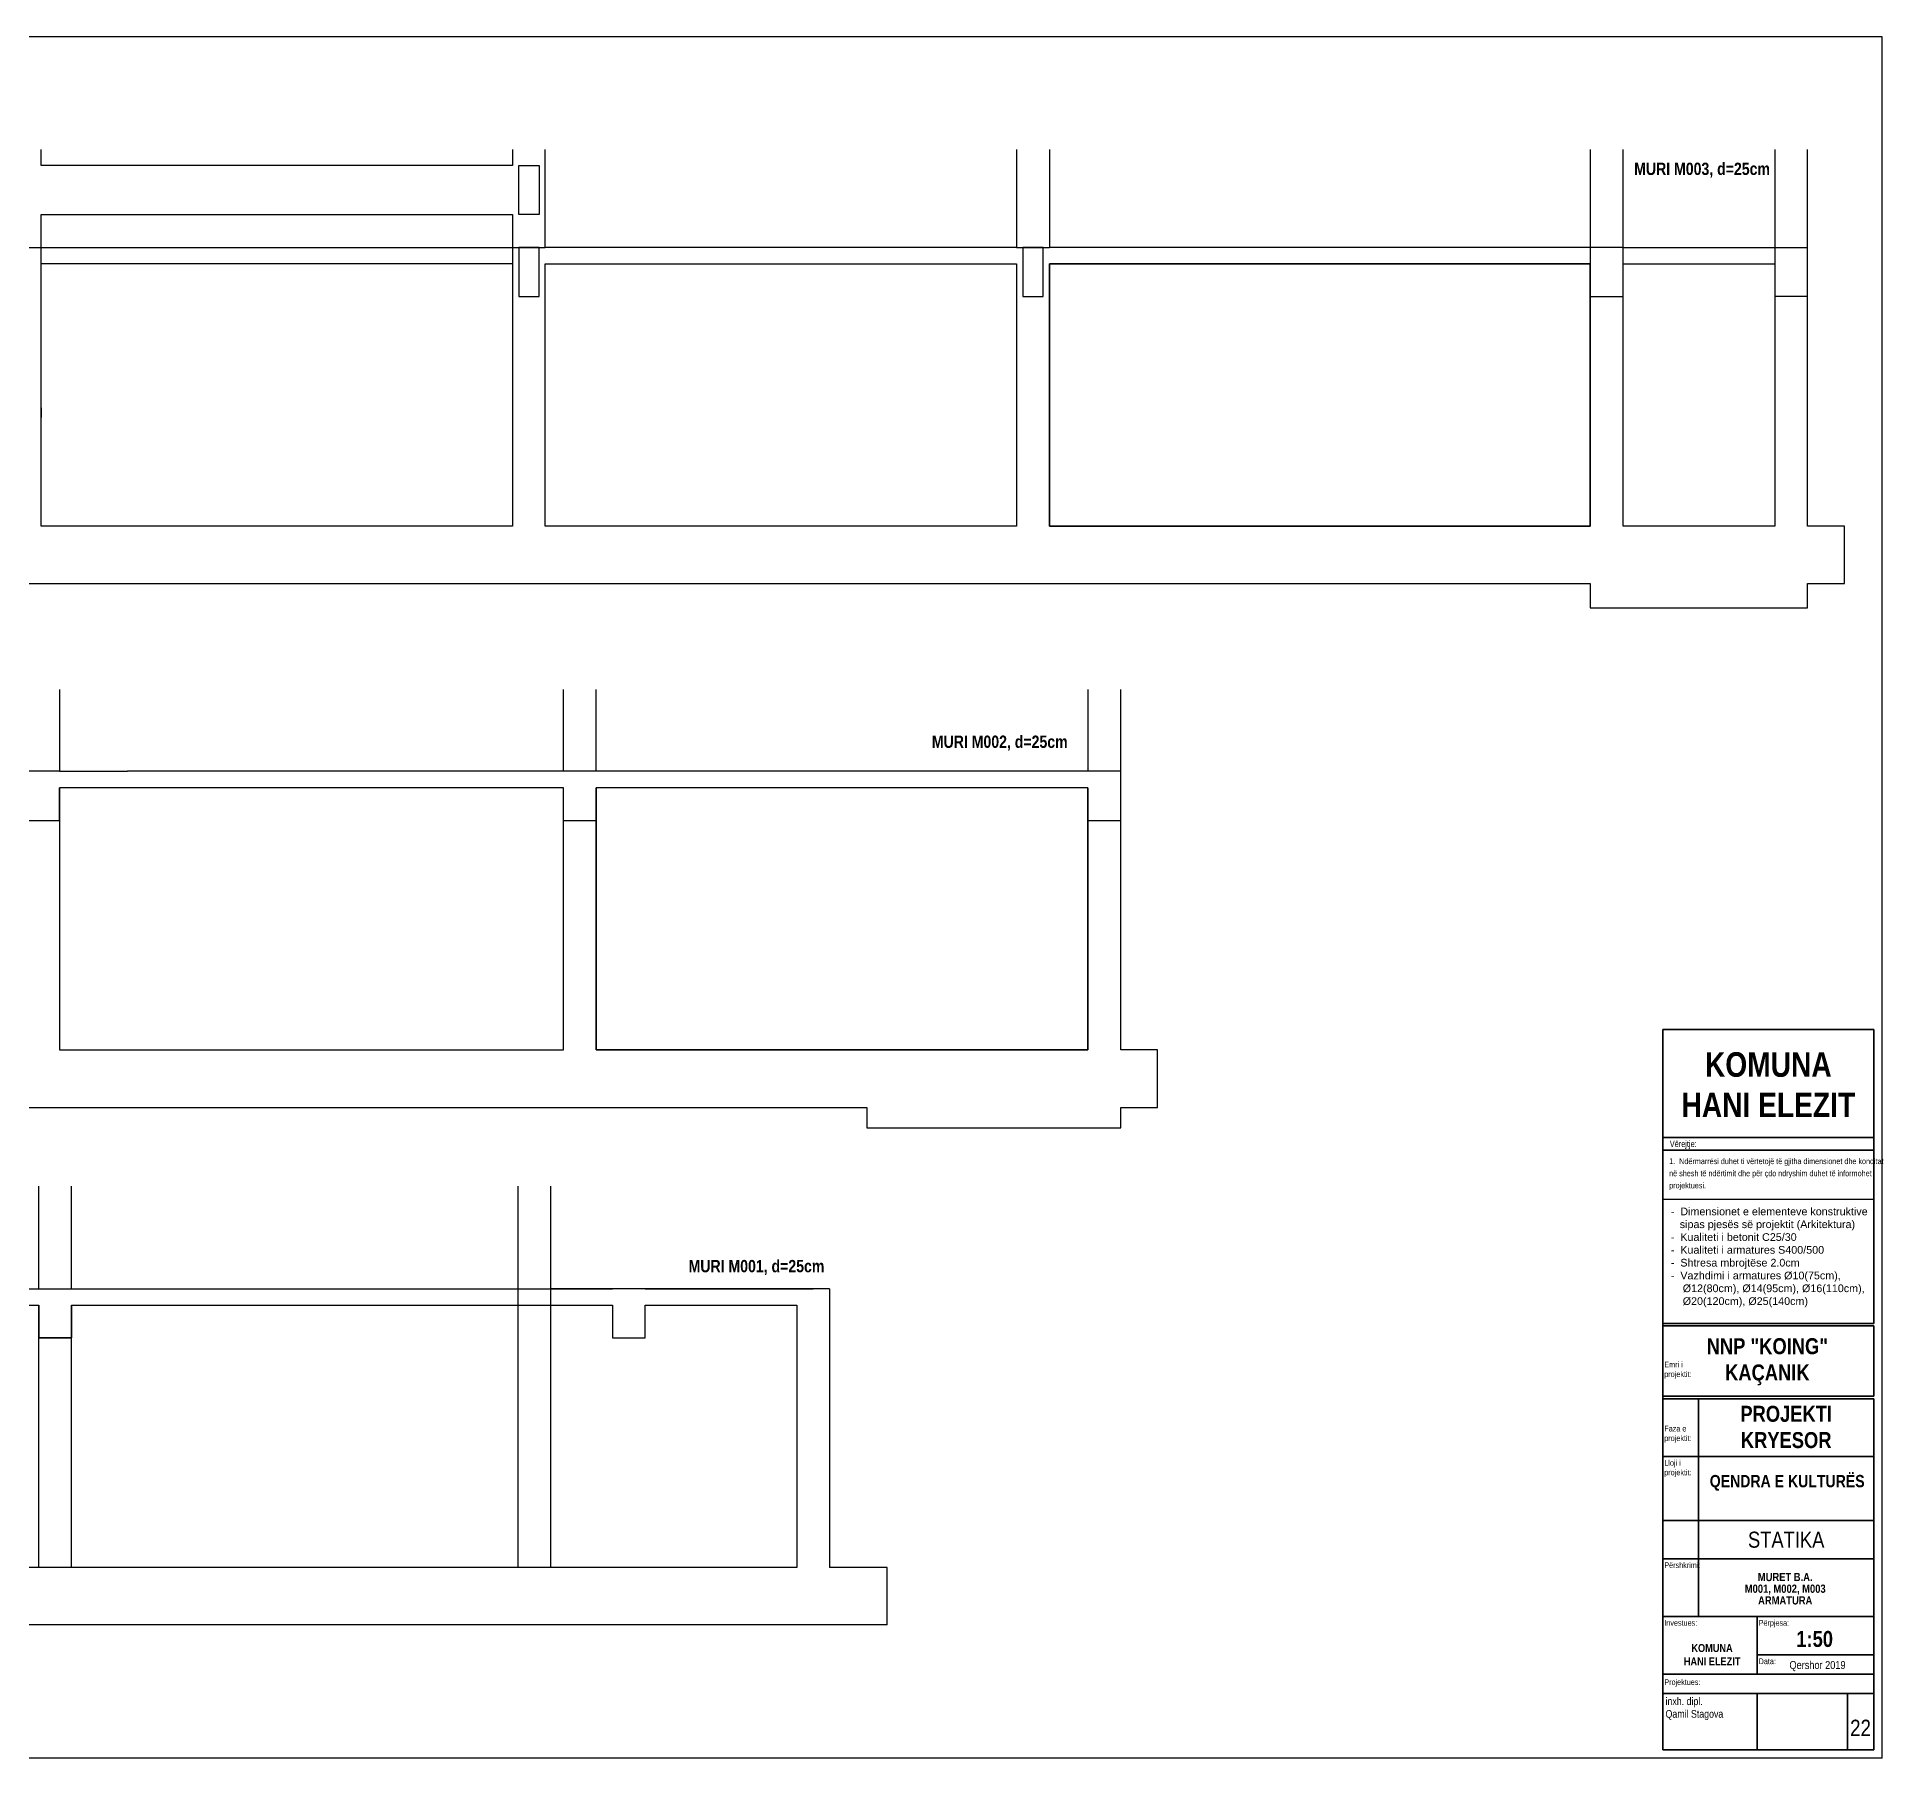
# Model space of a CAD drawing. Header units: inches. Extents: x 490 to 5734, y 172 to 2272.
# Drawn here: x 3483 to 5734, y 172 to 2272 of the extents above; entities that cross this region are included whole.
import ezdxf

# ---------------------------------------------------------------- set-up
doc = ezdxf.new("R2010")
doc.units = ezdxf.units.IN
doc.layers.add('0_Pen_No__1', color=7, linetype='Continuous', lineweight=35)
doc.layers.add('TEKSTI_Pen_No__201', color=7, linetype='Continuous', lineweight=18)
doc.layers.add('A4_OP', color=7, linetype='Continuous')
doc.styles.add('GENERATED_STYLE_1', font='ARIAL.TTF')
doc.styles.add('GENERATED_STYLE_3', font='ARIALN.TTF')
doc.styles.add('GENERATED_STYLE_4', font='ARIALNB.TTF')

msp = doc.modelspace()

# ---------------------------------------------------------------- linework, layer by layer
for p, q in [((5734.2, 2272), (999, 2272)), ((5734.2, 172), (5734.2, 2272)), ((4063.2, 2015.2), (4103.2, 2015.2)), ((4678.2, 2015.2), (4718.2, 2015.2)), ((4063.2, 1995.2), (3488.2, 1995.2)), ((4103.2, 1995.2), (4253.2, 1995.2)), ((5418.2, 1995.2), (5603.2, 1995.2)), ((5643.2, 1955.2), (5603.2, 1955.2)), ((3488.2, 1819.2), (3488.2, 1807.7)), ((4125.3, 1315.9), (4165.3, 1315.9)), ((4765.3, 1315.9), (4805.3, 1315.9)), ((4495.3, 965.9), (4495.3, 940.9)), ((4495.3, 940.9), (4805.3, 940.9)), ((3485.1, 744.6), (3485.1, 869.6)), ((3525.1, 744.6), (3525.1, 869.6)), ((4070.1, 404.6), (4070.1, 869.6)), ((4110.1, 404.6), (4110.1, 869.6)), ((5466.6, 853.7), (5724.2, 853.7)), ((3485.1, 404.6), (3485.1, 724.6)), ((3525.1, 404.6), (3525.1, 724.6)), ((5734.2, 172), (489.6, 172))]:
    msp.add_line(p, q)
at = {"layer": '0_Pen_No__1', "linetype": 'Continuous'}
for p, q in [((5466.6, 702.3), (5466.6, 1061)), ((5466.6, 1061), (5724.2, 1061)), ((5724.2, 1061), (5724.2, 702.3)), ((5466.6, 929.3), (5724.2, 929.3)), ((5466.6, 913.7), (5724.2, 913.7)), ((5466.6, 733.2), (5466.6, 819)), ((5466.6, 182), (5466.6, 730)), ((5466.6, 702.3), (5724.2, 702.3)), ((5466.6, 699.2), (5724.2, 699.2)), ((5724.2, 699.2), (5724.2, 613.4)), ((5466.6, 613.4), (5724.2, 613.4)), ((5466.6, 610.3), (5724.2, 610.3)), ((5466.6, 610.3), (5724.2, 610.3)), ((5510.2, 344.7), (5510.2, 610.3)), ((5724.2, 610.3), (5724.2, 182)), ((5466.6, 540), (5724.2, 540)), ((5466.6, 461.8), (5724.2, 461.8)), ((5466.6, 415), (5724.2, 415)), ((5466.6, 344.7), (5724.2, 344.7)), ((5581.7, 274.3), (5581.7, 344.7)), ((5581.7, 297.8), (5724.2, 297.8)), ((5466.6, 274.3), (5724.2, 274.3)), ((5466.6, 250.9), (5724.2, 250.9)), ((5581.7, 250.9), (5581.7, 182)), ((5692, 182), (5692, 250.9)), ((5466.6, 182), (5724.2, 182))]:
    msp.add_line(p, q, dxfattribs=at)
at = {"layer": 'A4_OP'}
for points in [[(3488.2, 2115.2), (3488.2, 2134.5)], [(4063.2, 2134.5), (4063.2, 2115.2)], [(4103.2, 2115.2), (4103.2, 2134.5)], [(4678.2, 2134.5), (4678.2, 2015.2)], [(4718.2, 2134.5), (4718.2, 2015.2)], [(5378.2, 2134.5), (5378.2, 2015.2)], [(5418.2, 2015.2), (5418.2, 2134.5)], [(5603.2, 2134.5), (5603.2, 2015.2)], [(5643.2, 2015.2), (5643.2, 2134.5)], [(4063.2, 2115.2), (3488.2, 2115.2)], [(4070.7, 2055.2), (4070.7, 2115.2)], [(4070.7, 2115.2), (4095.7, 2115.2)], [(4095.7, 2115.2), (4095.7, 2055.2)], [(4103.2, 2015.2), (4103.2, 2115.2)], [(3488.2, 1985.2), (3488.2, 2055.2)], [(3488.2, 2055.2), (4063.2, 2055.2)], [(4063.2, 2055.2), (4063.2, 2015.2)], [(4095.7, 2055.2), (4070.7, 2055.2)], [(3448.2, 2015.2), (4063.2, 2015.2)], [(3488.2, 1675.2), (3488.2, 2015.2)], [(4063.2, 2015.2), (4063.2, 1675.2)], [(4063.2, 2015.2), (4063.2, 1675.2)], [(4095.7, 2015.2), (4070.7, 2015.2)], [(4070.7, 2015.2), (4070.7, 1955.2)], [(4095.7, 1955.2), (4095.7, 2015.2)], [(4678.2, 2015.2), (4103.2, 2015.2)], [(4710.7, 2015.2), (4685.7, 2015.2)], [(4685.7, 2015.2), (4685.7, 1955.2)], [(4710.7, 1955.2), (4710.7, 2015.2)], [(5378.2, 2015.2), (4718.2, 2015.2)], [(5418.2, 2015.2), (5378.2, 2015.2)], [(5378.2, 2015.2), (5378.2, 1955.2)], [(5418.2, 1675.2), (5418.2, 2015.2)], [(5418.2, 2015.2), (5643.2, 2015.2)], [(5418.2, 1955.2), (5418.2, 2015.2)], [(5418.2, 1675.2), (5418.2, 2015.2)], [(5603.2, 2015.2), (5603.2, 1675.2)], [(5603.2, 2015.2), (5603.2, 1675.2)], [(5643.2, 1675.2), (5643.2, 2015.2)], [(3488.2, 1675.2), (3488.2, 1985.2)], [(4103.2, 1675.2), (4103.2, 1995.2)], [(4103.2, 1995.2), (4678.2, 1995.2)], [(4103.2, 1675.2), (4103.2, 1995.2)], [(4103.2, 1995.2), (4678.2, 1995.2)], [(4678.2, 1995.2), (4678.2, 1675.2)], [(4678.2, 1995.2), (4678.2, 1675.2)], [(4718.2, 1675.2), (4718.2, 1995.2)], [(4718.2, 1995.2), (5378.2, 1995.2)], [(4718.2, 1995.2), (4718.2, 1675.2)], [(5029.2, 1995.2), (4718.2, 1995.2)], [(5378.2, 1995.2), (5029.2, 1995.2)], [(5378.2, 1995.2), (5378.2, 1675.2)], [(5378.2, 1675.2), (5378.2, 1995.2)], [(4070.7, 1955.2), (4095.7, 1955.2)], [(4685.7, 1955.2), (4710.7, 1955.2)], [(5378.2, 1955.2), (5418.2, 1955.2)], [(4063.2, 1675.2), (3488.2, 1675.2)], [(4063.2, 1675.2), (3488.2, 1675.2)], [(4678.2, 1675.2), (4103.2, 1675.2)], [(4678.2, 1675.2), (4103.2, 1675.2)], [(5378.2, 1675.2), (4718.2, 1675.2)], [(4718.2, 1675.2), (5378.2, 1675.2)], [(5603.2, 1675.2), (5418.2, 1675.2)], [(5603.2, 1675.2), (5418.2, 1675.2)], [(5688.2, 1675.2), (5643.2, 1675.2)], [(5688.2, 1605.2), (5688.2, 1675.2)], [(3468.2, 1605.2), (4083.2, 1605.2)], [(4083.2, 1605.2), (4698.2, 1605.2)], [(4698.2, 1605.2), (5378.2, 1605.2)], [(5378.2, 1605.2), (5378.2, 1595.2)], [(5643.2, 1595.2), (5643.2, 1605.2)], [(5643.2, 1605.2), (5688.2, 1605.2)], [(5378.2, 1595.2), (5378.2, 1575.2)], [(5643.2, 1575.2), (5643.2, 1595.2)], [(5378.2, 1575.2), (5398.2, 1575.2)], [(5398.2, 1575.2), (5623.2, 1575.2)], [(5623.2, 1575.2), (5643.2, 1575.2)], [(3510.3, 1475.9), (3510.3, 1375.9)], [(4125.3, 1375.9), (4125.3, 1475.9)], [(4165.3, 1375.9), (4165.3, 1475.9)], [(4765.3, 1475.9), (4765.3, 1375.9)], [(4805.3, 1375.9), (4805.3, 1475.9)], [(3510.3, 1375.9), (3470.3, 1375.9)], [(3510.3, 1375.9), (3593.3, 1375.9)], [(4165.3, 1375.9), (3593.3, 1375.9)], [(4805.3, 1375.9), (4165.3, 1375.9)], [(4805.3, 1035.9), (4805.3, 1375.9)], [(3510.3, 1355.9), (3510.3, 1035.9)], [(3510.3, 1315.9), (3510.3, 1355.9)], [(3510.3, 1355.9), (3510.3, 1035.9)], [(4125.3, 1355.9), (3510.3, 1355.9)], [(4125.3, 1355.9), (3510.3, 1355.9)], [(4125.3, 1035.9), (4125.3, 1355.9)], [(4125.3, 1035.9), (4125.3, 1355.9)], [(4165.3, 1355.9), (4165.3, 1035.9)], [(4765.3, 1355.9), (4165.3, 1355.9)], [(4165.3, 1035.9), (4165.3, 1355.9)], [(4765.3, 1355.9), (4165.3, 1355.9)], [(4765.3, 1035.9), (4765.3, 1355.9)], [(4765.3, 1355.9), (4765.3, 1035.9)], [(3470.3, 1315.9), (3510.3, 1315.9)], [(3510.3, 1035.9), (4125.3, 1035.9)], [(3510.3, 1035.9), (4125.3, 1035.9)], [(4165.3, 1035.9), (4765.3, 1035.9)], [(4515.3, 1035.9), (4165.3, 1035.9)], [(4765.3, 1035.9), (4515.3, 1035.9)], [(4850.3, 1035.9), (4805.3, 1035.9)], [(4850.3, 965.9), (4850.3, 1035.9)], [(2850.3, 965.9), (3490.3, 965.9)], [(3490.3, 965.9), (4145.3, 965.9)], [(4145.3, 965.9), (4495.3, 965.9)], [(4495.3, 955.9), (4495.3, 940.9)], [(4805.3, 955.9), (4805.3, 965.9)], [(4805.3, 965.9), (4850.3, 965.9)], [(4805.3, 940.9), (4805.3, 955.9)], [(2910.1, 744.6), (3485.1, 744.6)], [(3485.1, 744.6), (3525.1, 744.6)], [(3525.1, 744.6), (4185.1, 744.6)], [(4450.1, 744.6), (4110.1, 744.6)], [(4225.1, 744.6), (4185.1, 744.6)], [(4225.1, 744.6), (4430.1, 744.6)], [(4450.1, 744.6), (4450.1, 404.6)], [(2910.1, 724.6), (3485.1, 724.6)], [(3485.1, 724.6), (3485.1, 684.6)], [(3485.1, 684.6), (3485.1, 724.6)], [(3525.1, 684.6), (3525.1, 724.6)], [(3525.1, 724.6), (4185.1, 724.6)], [(3525.1, 724.6), (3525.1, 684.6)], [(4185.1, 724.6), (4185.1, 684.6)], [(4185.1, 724.6), (4185.1, 684.6)], [(4225.1, 684.6), (4225.1, 724.6)], [(4225.1, 684.6), (4225.1, 724.6)], [(4225.1, 724.6), (4410.1, 724.6)], [(4410.1, 724.6), (4410.1, 404.6)], [(3485.1, 684.6), (3525.1, 684.6)], [(3525.1, 684.6), (3485.1, 684.6)], [(4185.1, 684.6), (4225.1, 684.6)], [(4185.1, 684.6), (4225.1, 684.6)], [(4410.1, 404.6), (1560.3, 404.6)], [(4520.1, 404.6), (4450.1, 404.6)], [(4520.1, 334.6), (4520.1, 404.6)], [(3505.1, 334.6), (2890.1, 334.6)], [(4090.1, 334.6), (3505.1, 334.6)], [(4430.1, 334.6), (4090.1, 334.6)], [(4520.1, 334.6), (4430.1, 334.6)]]:
    msp.add_lwpolyline(points, dxfattribs=at)

# ---------------------------------------------------------------- texts
at = {"layer": '0_Pen_No__1', "linetype": 'Continuous'}
for s, insert, char_height, attachment_point, style in [('\\A1;\\pi-81.681;MURI M003, d=25cm', (5513.4, 2118.5), 15, 1, 'GENERATED_STYLE_4'), ('\\A1;\\pi-81.681;MURI M002, d=25cm', (4656.5, 1419.5), 15, 1, 'GENERATED_STYLE_4'), ('\\A1;Vërejtje:', (5475.2, 925.3), 7.812, 1, 'GENERATED_STYLE_3'), ('\\A1;\\pi-81.681;MURI M001, d=25cm', (4359.7, 779.7), 15, 1, 'GENERATED_STYLE_4'), ('\\A1;STATIKA', (5617.2, 448.2), 19.531, 2, 'GENERATED_STYLE_3'), ('\\A1;Përshkrimi:', (5468.5, 410.9), 7.031, 1, 'GENERATED_STYLE_3'), ('\\A1;Investues: ', (5468.5, 340.5), 7.031, 1, 'GENERATED_STYLE_3'), ('\\A1;Përpjesa:', (5583.6, 340.5), 7.031, 1, 'GENERATED_STYLE_3'), ('\\A1;1:50', (5651.9, 327.1), 19.53, 2, 'GENERATED_STYLE_4'), ('\\A1;\\pi-24.727;KOMUNA \\P\\pi-33.963;HANI ELEZIT', (5526.3, 311.1), 9.766, 1, 'GENERATED_STYLE_4'), ('\\A1;Data: ', (5583.6, 293.6), 7.03, 1, 'GENERATED_STYLE_3'), ('\\A1;Qershor 2019', (5655.4, 290.4), 9.766, 2, 'GENERATED_STYLE_3'), ('\\A1;Projektues: ', (5468.5, 268.2), 7.031, 1, 'GENERATED_STYLE_3'), ('\\A1;22', (5707.9, 218.8), 20, 2, 'GENERATED_STYLE_3')]:
    msp.add_mtext(s, dxfattribs=dict(at, insert=insert, char_height=char_height, attachment_point=attachment_point, style=style))
for s, insert, char_height, width, attachment_point, line_spacing_factor, style in [('\\A1;KOMUNA HANI ELEZIT', (5595.4, 1033.2), 30, 214.051, 2, 0.984903, 'GENERATED_STYLE_4'), ('\\A1;1.  Ndërmarrësi duhet ti vërtetojë të gjitha dimensionet dhe konditat në shesh të ndërtimit dhe për çdo ndryshim duhet të informohet projektuesi. ', (5474.4, 903.7), 7.0313, 245.916, 1, 1.261061, 'GENERATED_STYLE_3'), ('\\A1;NNP "KOING"\\PKAÇANIK', (5594.2, 684.3), 19.531, 214.051, 2, 0.984903, 'GENERATED_STYLE_4'), ('\\A1;Emri i\\Pprojektit:', (5468.5, 655.6), 7.03, 67.539, 1, 0.996607, 'GENERATED_STYLE_3'), ('\\A1;PROJEKTI KRYESOR', (5617.2, 601.8), 19.531, 214.051, 2, 0.984903, 'GENERATED_STYLE_4'), ('\\A1;Faza e \\Pprojektit:', (5468.5, 577.5), 7.031, 67.539, 1, 0.996607, 'GENERATED_STYLE_3'), ('\\A1;Lloji i \\Pprojektit:', (5468.5, 535.7), 7.031, 67.539, 1, 0.996607, 'GENERATED_STYLE_3'), ('\\A1;QENDRA E KULTURËS', (5618.4, 517.4), 15, 214.051, 2, 0.984903, 'GENERATED_STYLE_4'), ('\\A1;MURET B.A. \\PM001, M002, M003\\PARMATURA', (5616, 397.9), 10, 227.819, 2, 0.8554, 'GENERATED_STYLE_4'), ('\\A1;inxh. dipl. \\PQamil Stagova', (5470, 246), 9.375, 167.016, 1, 0.98645, 'GENERATED_STYLE_3')]:
    msp.add_mtext(s, dxfattribs=dict(at, insert=insert, char_height=char_height, width=width, attachment_point=attachment_point, line_spacing_factor=line_spacing_factor, style=style))
at = {"layer": 'TEKSTI_Pen_No__201', "linetype": 'Continuous', "insert": (5476.4, 843.6), "char_height": 9.375, "attachment_point": 1, "style": 'GENERATED_STYLE_1'}
msp.add_mtext('-  Dimensionet e elementeve konstruktive\\P   sipas pjesës së projektit (Arkitektura)\\P-  Kualiteti i betonit C25/30\\P-  Kualiteti i armatures S400/500\\P-  Shtresa mbrojtëse 2.0cm\\P-  Vazhdimi i armatures Ø10(75cm), \\P    Ø12(80cm), Ø14(95cm), Ø16(110cm), \\P    Ø20(120cm), Ø25(140cm)    ', dxfattribs=at)

doc.saveas('drawing.dxf')
